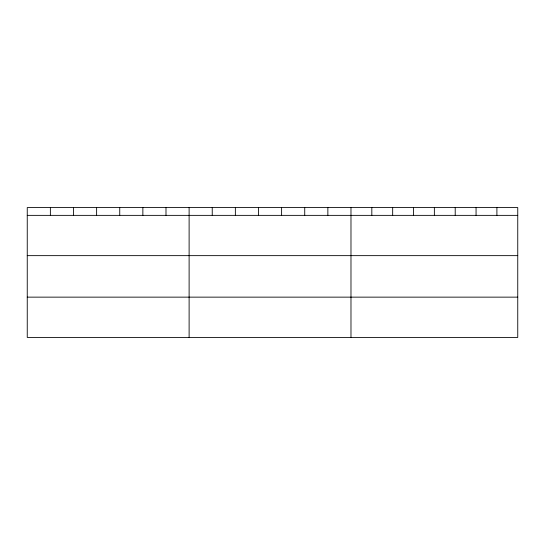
<?xml version="1.0" encoding="UTF-8"?>
<svg xmlns="http://www.w3.org/2000/svg" width="545" height="545" viewBox="0 0 545 545"><rect width="100%" height="100%" fill="white"/><g stroke="black" fill="none" stroke-linecap="round" stroke-linejoin="round"><path stroke-width="0.82" d="M517.75 255.646L517.75 207.577L27.25 207.577L27.25 337.423L517.75 337.423L517.75 255.646L27.25 255.646M27.25 215.364L517.75 215.364M27.25 297.141L517.75 297.141M496.904 207.577L496.904 215.364M476.058 207.577L476.058 215.364M455.211 207.577L455.211 215.364M434.365 207.577L434.365 215.364M413.519 207.577L413.519 215.364M392.673 207.577L392.673 215.364M371.826 207.577L371.826 215.364M350.98 207.577L350.98 337.423M327.858 207.577L327.858 215.364M304.73 207.577L304.73 215.364M281.608 207.577L281.608 215.364M258.487 207.577L258.487 215.364M235.365 207.577L235.365 215.364M212.237 207.577L212.237 215.364M189.115 207.577L189.115 337.423M165.993 207.577L165.993 215.364M142.865 207.577L142.865 215.364M119.743 207.577L119.743 215.364M96.622 207.577L96.622 215.364M73.5 207.577L73.5 215.364M50.372 207.577L50.372 215.364"/></g></svg>
